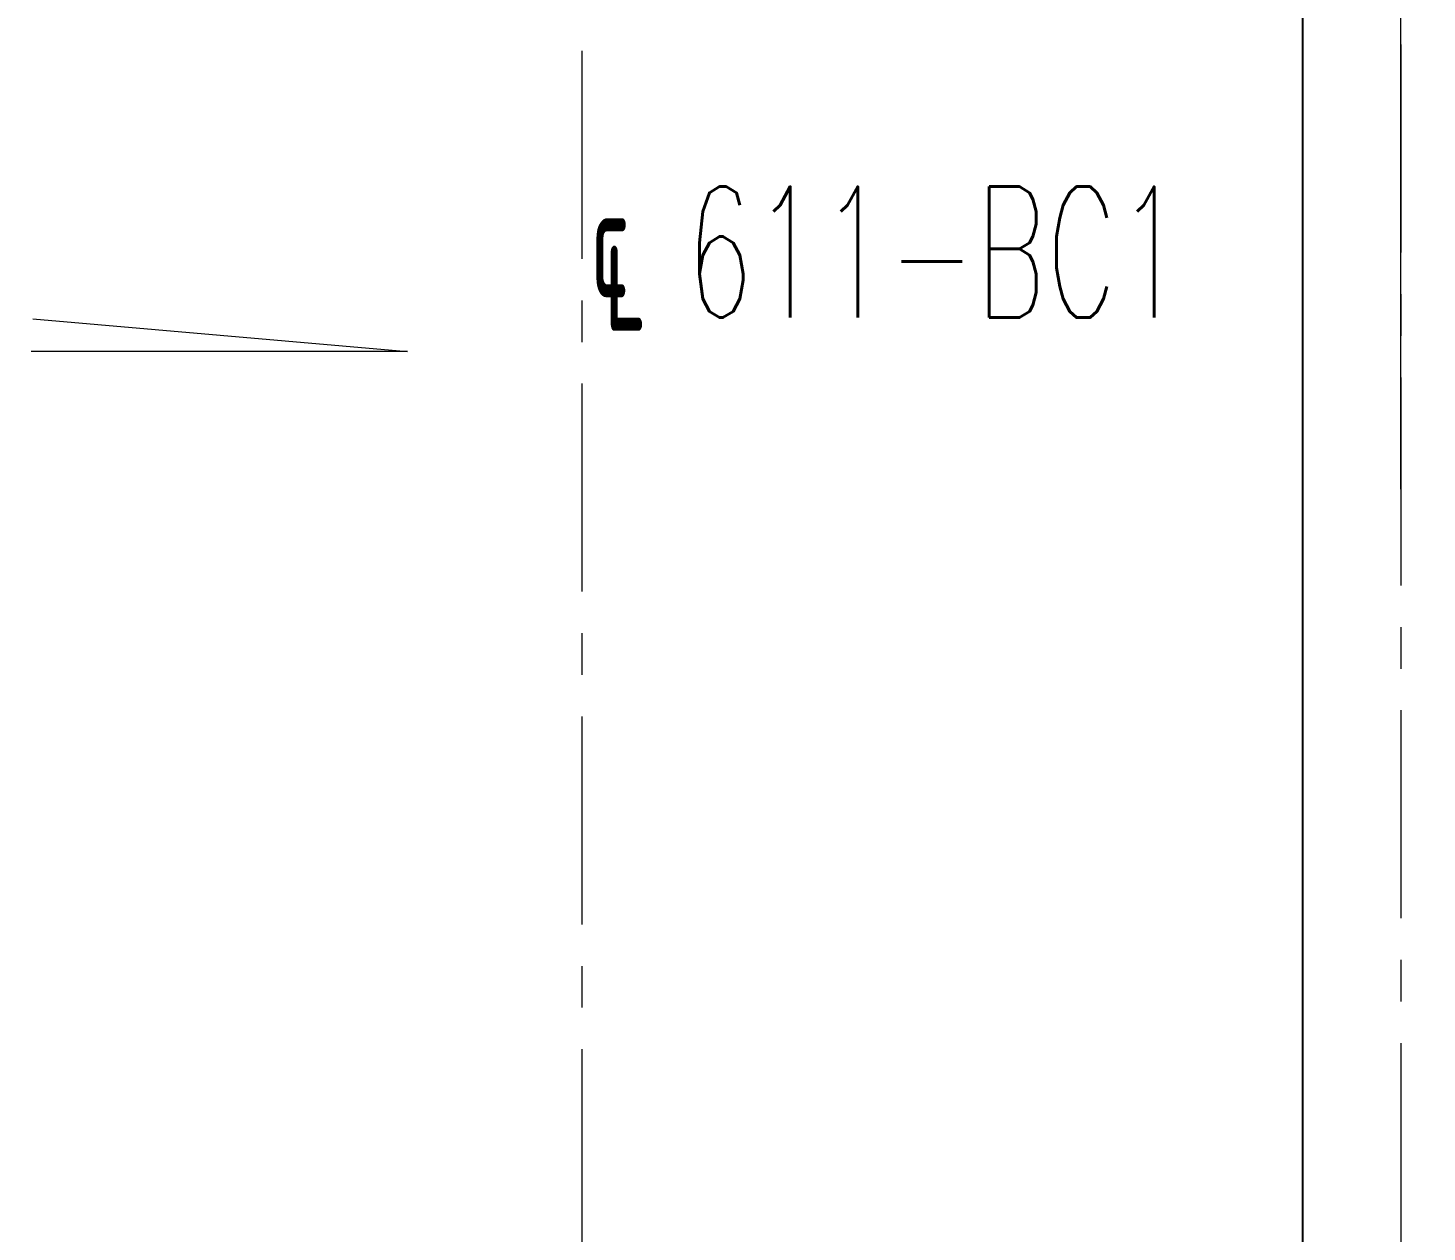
# Model space of a CAD drawing. Header units: millimetres. Extents: x -243837 to -5443, y 40 to 285140.
# Drawn here: x -109702 to -105430, y 103815 to 107491 of the extents above; entities that cross this region are included whole.
import ezdxf

# ---------------------------------------------------------------- set-up
doc = ezdxf.new("R2010")
doc.units = ezdxf.units.MM
doc.linetypes.add('CENTER', pattern=[50.8, 31.75, -6.35, 6.35, -6.35])
doc.linetypes.add('CENTER2', pattern=[1.125, 0.75, -0.125, 0.125, -0.125])
for name, color, linetype, lineweight in [('DIM', 1, 'Continuous', 9), ('R-CENTER', 1, 'CENTER2', 5), ('R-OBJECT', 2, 'Continuous', 20)]:
    doc.layers.add(name, color=color, linetype=linetype, lineweight=lineweight)
doc.layers.add('object line', color=4, linetype='Continuous')
doc.styles.add('KA', font='romans.shx', dxfattribs={"width": 0.7})
doc.dimstyles.new('rakesh', dxfattribs={"dimscale": 160, "dimtxt": 2.5, "dimasz": 1, "dimexe": 0.8, "dimexo": 0.8, "dimgap": 1, "dimtad": 1, "dimdec": 0, "dimzin": 0, "dimdsep": 46, "dimtxsty": 'KA', "dimblk": 'OBLIQUE', "dimcen": 1.5, "dimclrd": 1, "dimclre": 1, "dimclrt": 2, "dimadec": 0, "dimazin": 0, "dimtfac": 1, "dimtdec": 0, "dimtmove": 0, "dimatfit": 2, "dimfxl": 0, "dimtolj": 1, "dimtzin": 0, "dimlwd": -1, "dimlwe": -1, "dimarcsym": 1})
doc.dimstyles.new('rakesh$0', dxfattribs={"dimscale": 160, "dimtxt": 2.5, "dimasz": 1, "dimexe": 0.8, "dimexo": 0.8, "dimgap": 1, "dimtad": 1, "dimdec": 0, "dimzin": 0, "dimdsep": 46, "dimtxsty": 'KA', "dimblk": 'OBLIQUE', "dimcen": 1.5, "dimclrd": 1, "dimclre": 1, "dimclrt": 2, "dimadec": 0, "dimazin": 0, "dimtfac": 1, "dimtdec": 0, "dimtmove": 0, "dimatfit": 2, "dimfxl": 1, "dimtolj": 1, "dimtzin": 0, "dimlwd": -1, "dimlwe": -1, "dimarcsym": 1})

# ---------------------------------------------------------------- blocks, each defined once
blk = doc.blocks.new('_Oblique')
at = {"color": 0, "linetype": 'ByBlock', "lineweight": -2}
blk.add_line((-0.5, -0.5), (0.5, 0.5), dxfattribs=at)
blk = doc.blocks.new('*D231')
at = {"layer": 'DEFPOINTS', "color": 0, "ltscale": 10, "transparency": 16777216}
for p in [(-106360.2, 109129, 3.4), (-105510.2, 107717.5), (-105510.2, 105954.6)]:
    blk.add_point(p, dxfattribs=at)
at = {"layer": 'DIM', "color": 1, "ltscale": 10, "transparency": 16777216}
for p, q in [((-106360.2, 109001), (-106360.2, 107525.5)), ((-105510.2, 106082.6), (-105510.2, 107909.5)), ((-106360.2, 107717.5), (-105510.2, 107717.5))]:
    blk.add_line(p, q, dxfattribs=at)
at = {"layer": 'DIM', "color": 1, "ltscale": 10, "transparency": 16777216, "xscale": 160, "yscale": 160, "zscale": 160, "rotation": 180}
blk.add_blockref('_Oblique', (-106360.2, 107717.5), dxfattribs=at)
at = {"layer": 'DIM', "color": 1, "ltscale": 10, "transparency": 16777216, "xscale": 160, "yscale": 160, "zscale": 160}
blk.add_blockref('_Oblique', (-105510.2, 107717.5), dxfattribs=at)
at = {"layer": 'DIM', "color": 2, "ltscale": 10, "transparency": 16777216, "insert": (-105935.2, 108077.5), "char_height": 400, "attachment_point": 5, "style": 'KA'}
blk.add_mtext('\\A1;850', dxfattribs=at)
blk = doc.blocks.new('*D266')
at = {"layer": 'DEFPOINTS', "color": 0, "ltscale": 10, "transparency": 16777216}
for p in [(-109687.4, 106603), (-109957.6, 106544), (-109692.3, 106502.9), (-108543.9, 106502.9), (-108543.9, 106502.9)]:
    blk.add_point(p, dxfattribs=at)
at = {"layer": 'R-OBJECT', "color": 1, "ltscale": 10, "transparency": 16777216}
for p, q in [((-109929.9, 106784.5), (-109807.7, 107385.6)), ((-109814.9, 106614.1), (-110144.1, 106642.9)), ((-109820.3, 106502.9), (-110150.2, 106502.9))]:
    blk.add_line(p, q, dxfattribs=at)
for start, end in [(168.5146, 175), (175, 180)]:
    blk.add_arc((-108543.9, 106502.9), 1414.3, start, end, dxfattribs=at)
at = {"layer": 'R-OBJECT', "color": 1, "ltscale": 10, "transparency": 16777216, "xscale": 160, "yscale": 160, "zscale": 160}
for p, rotation in [((-109952.8, 106626.2), 84.99999999999969), ((-109958.2, 106502.9), 270.0000000000003)]:
    blk.add_blockref('_Oblique', p, dxfattribs=dict(at, rotation=rotation))
at = {"layer": 'R-OBJECT', "color": 2, "ltscale": 10, "transparency": 16777216, "insert": (-110221.6, 107156.7), "char_height": 400, "attachment_point": 5, "rotation": 78.5146, "style": 'KA'}
blk.add_mtext('\\A1;5°', dxfattribs=at)

msp = doc.modelspace()

# ---------------------------------------------------------------- linework, layer by layer
at = {"layer": 'object line', "color": 6}
msp.add_line((-105810.16, 116739.15), (-105810.16, 92108.09), dxfattribs=at)
at = {"layer": 'R-CENTER', "linetype": 'CENTER', "ltscale": 20}
for p, q in [((-108009.94, 91546.32, 0), (-108009.94, 124136.54, -43.4)), ((-105510.16, 115568.09, 0), (-105510.16, 91808.09, 0))]:
    msp.add_line(p, q, dxfattribs=at)
at = {"layer": 'R-OBJECT', "ltscale": 10}
msp.add_lwpolyline([(-109687.43, 106602.96), (-108543.89, 106502.91), (-109692.26, 106502.91)], dxfattribs=at)

# ---------------------------------------------------------------- texts
at = {"layer": 'DIM', "color": 2, "ltscale": 10, "insert": (-107078.11, 106786.64, 0), "char_height": 400, "attachment_point": 5, "style": 'KA'}
msp.add_mtext('\\A1;{\\W0.6;℄ 611-BC1}', dxfattribs=at)

# ---------------------------------------------------------------- dimensions: what is measured, and where the dimension line sits
at = {"layer": 'DIM', "ltscale": 10}
dim = msp.add_linear_dim(base=(-105510.16, 107717.46, 0), p1=(-106360.16, 109128.98, 3.42), p2=(-105510.16, 105954.59, 0), dimstyle='rakesh$0', override={"dimexe": 1.2, "dimfxl": 1.5}, dxfattribs=at)
dim.commit()
dim.dimension.update_dxf_attribs({"geometry": '*D231', "text_midpoint": (-105935.16, 107717.46, 0), "dimtype": 160})
at = {"layer": 'R-OBJECT', "ltscale": 10}
dim = msp.add_angular_dim_2l(base=(-109957.59, 106544.05), line1=((-109687.43, 106602.96), (-108543.89, 106502.91)), line2=((-108543.89, 106502.91), (-109692.26, 106502.91)), dimstyle='rakesh', override={"dimexe": 1.2, "dimfxl": 0.18}, dxfattribs=at)
dim.commit()
dim.dimension.update_dxf_attribs({"geometry": '*D266', "text_midpoint": (-110221.6, 107156.73)})

doc.saveas('drawing.dxf')
